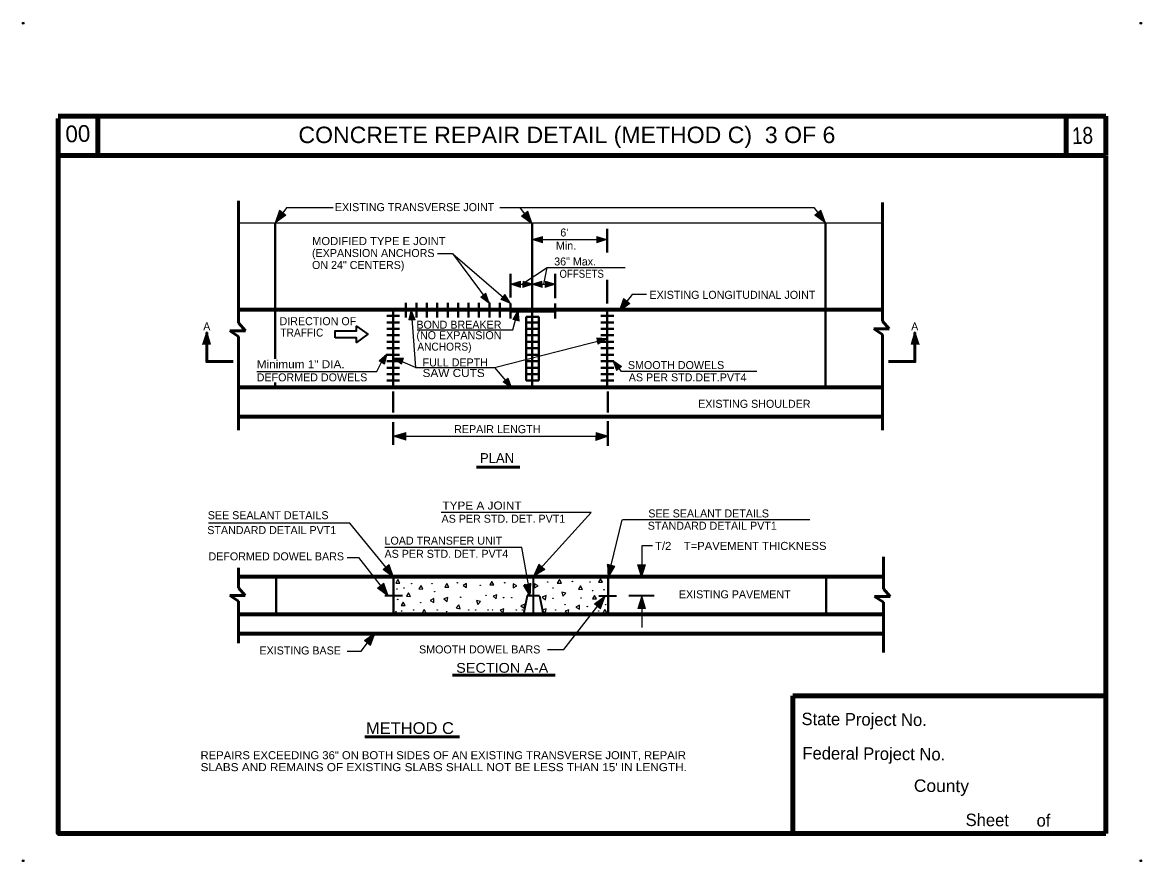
# Model space of a CAD drawing. Extents: x -14302 to -8703, y -63412 to -56618.
# Drawn here: x -14302 to -12708, y -63412 to -62217 of the extents above; entities that cross this region are included whole.
import ezdxf
from ezdxf.enums import TextEntityAlignment as Align

# ---------------------------------------------------------------- set-up
doc = ezdxf.new("R2010")
doc.units = 0
doc.header["$LTSCALE"] = 4.6
doc.header["$PDMODE"] = 32
doc.header["$PDSIZE"] = 2.3
doc.layers.add('1', color=7, linetype='Continuous', lineweight=25)
doc.layers.add('3', color=7, linetype='Continuous', lineweight=40)

msp = doc.modelspace()

# ---------------------------------------------------------------- hatches: boundary and pattern name
at = {"layer": '1'}
for points in [[(-13941.92, -62502.1), (-13935.48, -62484.18), (-13926.72, -62491.24)], [(-13158.04, -62502.1), (-13164.46, -62484.18), (-13173.24, -62491.24)], [(-13575.54, -62503.36), (-13581.98, -62485.44), (-13590.74, -62492.48)], [(-13575.54, -62525.84), (-13561.08, -62530.62), (-13561.2, -62521.62)], [(-13469.34, -62525.84), (-13483.82, -62530.62), (-13483.7, -62521.62)], [(-13606.78, -62589.6), (-13592.32, -62594.38), (-13592.46, -62585.38)], [(-13574.42, -62589.6), (-13588.88, -62594.38), (-13588.76, -62585.38)], [(-13576.1, -62589.36), (-13561.62, -62594.12), (-13561.74, -62585.12)], [(-13542.62, -62589.36), (-13557.08, -62594.12), (-13556.96, -62585.12)], [(-13636.78, -62616.56), (-13641.92, -62602.22), (-13648.94, -62607.86)], [(-13606.52, -62617.14), (-13614.46, -62604.14), (-13620.18, -62611.08)], [(-13451.86, -62627.98), (-13445.42, -62610.06), (-13436.66, -62617.12)], [(-13748.1, -62625.84), (-13742.56, -62640.02), (-13751.54, -62640.38)], [(-13595.58, -62626.92), (-13594.4, -62642.12), (-13603.1, -62639.84)], [(-14039.34, -62657.1), (-14045.32, -62675.18), (-14034.06, -62675.04)], [(-13030.6, -62657.1), (-13024.64, -62675.18), (-13035.88, -62675.04)], [(-13468.94, -62667.02), (-13482.08, -62674.72), (-13483.84, -62665.88)], [(-13782.48, -62688.64), (-13786.26, -62703.4), (-13793.78, -62698.44)], [(-13774.18, -62694.24), (-13762.1, -62703.52), (-13759.26, -62694.96)], [(-13460.78, -62698.14), (-13455.64, -62712.48), (-13448.62, -62706.84)], [(-13604.94, -62737.66), (-13609.86, -62723.24), (-13616.96, -62728.76)], [(-13773.78, -62805.84), (-13755.7, -62811.82), (-13755.86, -62800.56)], [(-13466.86, -62805.88), (-13484.94, -62811.86), (-13484.78, -62800.6)], [(-13773.1, -63006.8), (-13779.3, -62988.78), (-13788.16, -62995.72)], [(-13573.8, -63005.44), (-13566.14, -62988), (-13557.88, -62995.64)], [(-13467.66, -63007.04), (-13468.62, -62988.04), (-13457.8, -62991.16)], [(-13419.78, -63007.04), (-13425.74, -62988.96), (-13414.5, -62989.12)], [(-13780.82, -63033.24), (-13787.26, -63015.32), (-13796.02, -63022.36)], [(-13578.38, -63034.38), (-13577.54, -63015.36), (-13588.32, -63018.56)], [(-13471.86, -63033.72), (-13478.28, -63051.64), (-13487.06, -63044.6)], [(-13419.34, -63033.36), (-13425.32, -63051.44), (-13414.06, -63051.28)], [(-13799.58, -63085.98), (-13806, -63103.9), (-13814.78, -63096.84)]]:
    msp.add_hatch(color=256, dxfattribs=at).paths.add_polyline_path(points)

# ---------------------------------------------------------------- linework, layer by layer
at = {"layer": '1', "lineweight": 100}
for p, q in [((-12758.62, -62350.1), (-14250.86, -62350.1)), ((-14194.62, -62353.6), (-14194.62, -62406.36)), ((-12814.88, -62350.1), (-12814.88, -62406.36)), ((-12758.62, -62350.1), (-12758.62, -62406.36)), ((-12814.88, -62406.36), (-14250.86, -62406.36)), ((-12758.62, -62406.36), (-12814.34, -62406.36)), ((-12758.62, -62407.1), (-12758.62, -63371.54)), ((-13606.78, -62626.72), (-13543.16, -62626.72)), ((-13204.34, -63175.84), (-12758.62, -63175.84)), ((-13204.34, -63175.84), (-13204.34, -63371.54)), ((-12758.62, -63371.54), (-13398.78, -63371.54))]:
    msp.add_line(p, q, dxfattribs=at)
at = {"layer": '1', "lineweight": 53}
for p, q in [((-13994.1, -62470.84), (-13994.1, -62644.72)), ((-13076.74, -62473.36), (-13076.74, -62641.98)), ((-13066.94, -62652.98), (-13076.74, -62641.98)), ((-14006.48, -62655.72), (-13984.32, -62655.72)), ((-13994.1, -62663.98), (-14006.48, -62655.72)), ((-13984.32, -62655.72), (-13994.1, -62644.72)), ((-13089.1, -62652.98), (-13066.94, -62652.98)), ((-13076.74, -62661.24), (-13089.1, -62652.98)), ((-13994.1, -62663.98), (-13994.1, -62797.36)), ((-13076.74, -62661.24), (-13076.74, -62797.36)), ((-13075.48, -62977.84), (-13075.48, -63023.24)), ((-13994.22, -62993.36), (-13994.22, -63021.72)), ((-13984.46, -63032.72), (-13994.22, -63021.72)), ((-13065.7, -63034.24), (-13075.48, -63023.24)), ((-14006.6, -63032.72), (-13984.46, -63032.72)), ((-13994.22, -63040.98), (-14006.6, -63032.72)), ((-13994.22, -63040.98), (-13994.22, -63100.84)), ((-13087.86, -63034.24), (-13065.7, -63034.24)), ((-13075.48, -63042.48), (-13087.86, -63034.24)), ((-13075.48, -63042.48), (-13075.48, -63113.98))]:
    msp.add_line(p, q, dxfattribs=at)
at = {"layer": '1'}
for p, q in [((-13994.1, -62502.1), (-13076.74, -62502.1)), ((-13689, -62545.58), (-13636.78, -62615.84)), ((-13688.54, -62546.18), (-13606.78, -62617.1)), ((-13590.6, -62589.6), (-13554.34, -62565.84)), ((-13559.34, -62589.6), (-13554.34, -62565.84)), ((-13554.34, -62565.84), (-13443.1, -62565.84)), ((-13606.86, -62589.6), (-13543.16, -62589.6)), ((-13629.34, -62708.36), (-13469.34, -62667.1)), ((-13796.86, -62713.64), (-13785.6, -62690.84)), ((-13741.86, -62708.36), (-13629.34, -62708.36)), ((-13629.34, -62708.36), (-13605.6, -62736.34)), ((-13773.78, -62805.84), (-13468.16, -62805.84)), ((-13467.66, -63007.04), (-13447.66, -62924.88)), ((-13180.18, -62924.88), (-13446.86, -62924.88)), ((-13419.34, -62962.1), (-13419.34, -63005.84)), ((-13404.34, -62962.1), (-13419.34, -62962.1)), ((-13590.6, -62964.6), (-13785.6, -62964.6)), ((-13578.1, -63033.36), (-13590.6, -62964.6)), ((-13632.82, -63013.16), (-13633.1, -63013.5)), ((-13419.34, -63034.6), (-13419.34, -63078.36)), ((-13465.84, -63059.32), (-13465.22, -63059.68)), ((-13413.34, -63059.32), (-13412.7, -63059.68))]:
    msp.add_line(p, q, dxfattribs=at)
at = {"layer": '1', "lineweight": 40}
for p, q in [((-13584.34, -62635.94), (-13584.34, -62726.82)), ((-13566.34, -62635.94), (-13566.34, -62726.82))]:
    msp.add_line(p, q, dxfattribs=at)
at = {"layer": '1', "lineweight": 35}
for p, q in [((-13574.3, -63005.8), (-13574.3, -63058.36)), ((-13760.6, -63033.36), (-13785.6, -63033.36)), ((-13565.08, -63033.36), (-13560.08, -63059.26)), ((-13480.6, -63033.36), (-13455.6, -63033.36)), ((-13401.86, -63033.36), (-13438.1, -63033.36))]:
    msp.add_line(p, q, dxfattribs=at)
at = {"layer": '1', "lineweight": 100}
msp.add_lwpolyline([(-14250.86, -62353.6), (-14250.86, -63371.54), (-12760.1, -63371.54)], dxfattribs=at)
at = {"layer": '1', "lineweight": 13}
for points in [[(-13941.92, -62502.1), (-13935.48, -62484.18), (-13926.72, -62491.24)], [(-13158.04, -62502.1), (-13164.46, -62484.18), (-13173.24, -62491.24)], [(-13575.54, -62503.36), (-13581.98, -62485.44), (-13590.74, -62492.48)], [(-13575.54, -62525.84), (-13561.08, -62530.62), (-13561.2, -62521.62)], [(-13469.34, -62525.84), (-13483.82, -62530.62), (-13483.7, -62521.62)], [(-13606.78, -62589.6), (-13592.32, -62594.38), (-13592.46, -62585.38)], [(-13574.42, -62589.6), (-13588.88, -62594.38), (-13588.76, -62585.38)], [(-13576.1, -62589.36), (-13561.62, -62594.12), (-13561.74, -62585.12)], [(-13542.62, -62589.36), (-13557.08, -62594.12), (-13556.96, -62585.12)], [(-13636.78, -62616.56), (-13641.92, -62602.22), (-13648.94, -62607.86)], [(-13606.52, -62617.14), (-13614.46, -62604.14), (-13620.18, -62611.08)], [(-13451.86, -62627.98), (-13445.42, -62610.06), (-13436.66, -62617.12)], [(-13748.1, -62625.84), (-13742.56, -62640.02), (-13751.54, -62640.38)], [(-13595.58, -62626.92), (-13594.4, -62642.12), (-13603.1, -62639.84)], [(-14039.34, -62657.1), (-14045.32, -62675.18), (-14034.06, -62675.04)], [(-13030.6, -62657.1), (-13024.64, -62675.18), (-13035.88, -62675.04)], [(-13468.94, -62667.02), (-13482.08, -62674.72), (-13483.84, -62665.88)], [(-13782.48, -62688.64), (-13786.26, -62703.4), (-13793.78, -62698.44)], [(-13774.18, -62694.24), (-13762.1, -62703.52), (-13759.26, -62694.96)], [(-13460.78, -62698.14), (-13455.64, -62712.48), (-13448.62, -62706.84)], [(-13604.94, -62737.66), (-13609.86, -62723.24), (-13616.96, -62728.76)], [(-13773.78, -62805.84), (-13755.7, -62811.82), (-13755.86, -62800.56)], [(-13466.86, -62805.88), (-13484.94, -62811.86), (-13484.78, -62800.6)], [(-13773.1, -63006.8), (-13779.3, -62988.78), (-13788.16, -62995.72)], [(-13573.8, -63005.44), (-13566.14, -62988), (-13557.88, -62995.64)], [(-13467.66, -63007.04), (-13468.62, -62988.04), (-13457.8, -62991.16)], [(-13419.78, -63007.04), (-13425.74, -62988.96), (-13414.5, -62989.12)], [(-13780.82, -63033.24), (-13787.26, -63015.32), (-13796.02, -63022.36)], [(-13578.38, -63034.38), (-13577.54, -63015.36), (-13588.32, -63018.56)], [(-13471.86, -63033.72), (-13478.28, -63051.64), (-13487.06, -63044.6)], [(-13419.34, -63033.36), (-13425.32, -63051.44), (-13414.06, -63051.28)], [(-13799.58, -63085.98), (-13806, -63103.9), (-13814.78, -63096.84)]]:
    msp.add_lwpolyline(points, close=True, dxfattribs=at)
at = {"layer": '1'}
for points in [[(-13575.6, -62525.84), (-13468.78, -62525.84), (-13470.6, -62525.84)], [(-13748.1, -62625.84), (-13741.86, -62708.36), (-13773.78, -62694.46)], [(-13739.34, -62654.6), (-13603.1, -62654.6), (-13595.6, -62626.72)], [(-13574.3, -63005.8), (-13491.86, -62914.6), (-13705.6, -62914.6)], [(-13773.1, -63005.8), (-13835.6, -62929.6), (-14036.86, -62929.6)]]:
    msp.add_lwpolyline(points, dxfattribs=at)
at = {"layer": '1', "lineweight": 53}
for points in [[(-14001.86, -62699.6), (-14039.34, -62699.6), (-14039.34, -62658.36)], [(-13068.1, -62699.6), (-13030.6, -62699.6), (-13030.6, -62658.36)]]:
    msp.add_lwpolyline(points, dxfattribs=at)
at = {"layer": '1', "lineweight": 35}
msp.add_lwpolyline([(-13856.4, -62665.8), (-13856.4, -62655.88), (-13825.98, -62655.88), (-13825.98, -62649.38), (-13809.78, -62660.84), (-13825.98, -62672.3), (-13825.98, -62665.8)], close=True, dxfattribs=at)
at = {"layer": '1'}
for points in [[(-13764.1, -63015.24), (-13767.02, -63010.18), (-13769.94, -63015.2)], [(-13534.1, -63015.24), (-13537.02, -63010.18), (-13539.94, -63015.2)], [(-13475.34, -63013.98), (-13478.28, -63008.92), (-13481.18, -63013.94)], [(-13731.46, -63023.8), (-13733.92, -63018.5), (-13737.26, -63023.26)], [(-13694.54, -63020.96), (-13697.46, -63015.9), (-13700.38, -63020.92)], [(-13669.06, -63021.34), (-13669.06, -63015.52), (-13674.1, -63018.42)], [(-13630.34, -63017.72), (-13633.28, -63012.68), (-13636.18, -63017.68)], [(-13597.74, -63019.12), (-13602.78, -63016.2), (-13602.78, -63022.04)], [(-13567.32, -63018.9), (-13572.36, -63015.98), (-13572.36, -63021.8)], [(-13504.1, -63023.98), (-13507.02, -63018.92), (-13509.94, -63023.94)], [(-13756.5, -63047.16), (-13759.42, -63042.12), (-13762.34, -63047.14)], [(-13749.1, -63033.98), (-13752.02, -63028.92), (-13754.94, -63033.94)], [(-13715.82, -63042.94), (-13715.82, -63037.12), (-13720.86, -63040.02)], [(-13696.9, -63041.2), (-13695.9, -63035.48), (-13701.36, -63037.46)], [(-13649.18, -63041.44), (-13654.82, -63039.94), (-13653.32, -63045.56)], [(-13626.9, -63037.44), (-13625.9, -63031.72), (-13631.36, -63033.72)], [(-13556.9, -63038.7), (-13555.9, -63032.98), (-13561.36, -63034.96)], [(-13527.7, -63029.62), (-13533.34, -63028.12), (-13531.82, -63033.72)], [(-13484.1, -63037.72), (-13487.02, -63032.68), (-13489.94, -63037.68)], [(-13726.6, -63057.72), (-13729.54, -63052.68), (-13732.44, -63057.68)], [(-13678.38, -63051.52), (-13680.38, -63046.04), (-13684.1, -63050.5)], [(-13616.9, -63057.44), (-13615.9, -63051.72), (-13621.36, -63053.72)], [(-13587.34, -63051), (-13586.34, -63045.28), (-13591.8, -63047.24)], [(-13556.9, -63057.44), (-13555.9, -63051.72), (-13561.36, -63053.72)], [(-13524.4, -63058.7), (-13523.38, -63052.98), (-13528.86, -63054.96)], [(-13508.3, -63052.32), (-13508.3, -63046.48), (-13513.34, -63049.4)], [(-13469.1, -63057.72), (-13472.02, -63052.68), (-13474.94, -63057.68)]]:
    msp.add_lwpolyline(points, close=True, dxfattribs=at)
at = {"layer": '1', "lineweight": 35}
msp.add_lwpolyline([(-13565.08, -63033.36), (-13583.1, -63033.36), (-13588.1, -63059.26)], dxfattribs=at)
at = {"layer": '1'}
for centre, radius in [((-13468.379, -62989.217), 0.126), ((-13768.503, -63023.431), 0.324), ((-13758.503, -63022.181), 0.324), ((-13747.253, -63015.931), 0.324), ((-13718.503, -63015.931), 0.324), ((-13682.253, -63014.681), 0.324), ((-13649.753, -63018.431), 0.324), ((-13614.753, -63014.681), 0.324), ((-13586.003, -63017.181), 0.324), ((-13553.503, -63013.431), 0.324), ((-13546.003, -63022.181), 0.324), ((-13518.375, -63012.788), 0.324), ((-13493.503, -63013.431), 0.324), ((-13489.753, -63025.931), 0.324), ((-13473.503, -63024.681), 0.324), ((-13767.253, -63038.431), 0.324), ((-13714.753, -63027.181), 0.324), ((-13677.633, -63035.178), 0.324), ((-13641.374, -63032.388), 0.324), ((-13616.554, -63035.659), 0.324), ((-13604.753, -63035.931), 0.324), ((-13546.275, -63036.773), 0.324), ((-13506.113, -63036.21), 0.324), ((-13769.753, -63055.931), 0.324), ((-13761.861, -63054.708), 0.324), ((-13744.753, -63053.431), 0.324), ((-13734.535, -63042.996), 0.324), ((-13711.003, -63053.431), 0.324), ((-13697.714, -63055.821), 0.324), ((-13666.003, -63053.431), 0.324), ((-13656.003, -63053.431), 0.324), ((-13638.503, -63053.431), 0.324), ((-13632.253, -63053.431), 0.324), ((-13598.503, -63053.431), 0.324), ((-13589.753, -63053.431), 0.324), ((-13542.253, -63053.431), 0.324), ((-13528.984, -63045.694), 0.324), ((-13497.253, -63048.431), 0.324), ((-13481.003, -63054.681), 0.324), ((-13471.003, -63045.931), 0.324)]:
    msp.add_circle(centre, radius, dxfattribs=at)
at = {"layer": '1', "lineweight": 35}
msp.add_circle((-13581.409, -63031.744), 0.324, dxfattribs=at)
at = {"layer": '1'}
for p in [(-14300.8, -62217.9), (-12708.7, -62217.9), (-14300.8, -63410.5), (-12708.7, -63410.5)]:
    msp.add_point(p, dxfattribs=at)
at = {"layer": '3', "lineweight": 25}
for p, q in [((-13925, -62480.36), (-13941.92, -62502.1)), ((-13925, -62480.36), (-13859.34, -62480.36)), ((-13621.86, -62480.36), (-13174.26, -62480.36)), ((-13592.84, -62481.12), (-13575.54, -62503.36)), ((-13174.26, -62480.36), (-13159.3, -62499.6)), ((-13710.6, -62545.58), (-13689, -62545.58)), ((-13433.46, -62604.32), (-13450.48, -62626.22)), ((-13413.1, -62604.32), (-13433.46, -62604.32)), ((-13968.1, -62713.64), (-13796.86, -62713.64)), ((-13839.34, -62978.64), (-13822.96, -62978.64)), ((-13822.96, -62978.64), (-13780.92, -63032.68)), ((-13530.46, -63109.44), (-13471.98, -63034.24)), ((-13819.34, -63111.84), (-13799.66, -63086.52)), ((-13839.34, -63111.84), (-13819, -63111.84)), ((-13554.02, -63109.44), (-13530.46, -63109.44))]:
    msp.add_line(p, q, dxfattribs=at)
at = {"layer": '3'}
for p, q in [((-13941.86, -62502.1), (-13941.86, -62695.84)), ((-13575.54, -62503.36), (-13575.54, -62736.34)), ((-13468.78, -62510.84), (-13468.78, -62544.6)), ((-13158.1, -62502.1), (-13158.1, -62736.34)), ((-13606.78, -62574.6), (-13606.78, -62608.36)), ((-13543.16, -62574.6), (-13543.16, -62609.6)), ((-13468.78, -62583.36), (-13468.78, -62617.1)), ((-13773.78, -62625.48), (-13773.78, -62736.34)), ((-13755.6, -62615.84), (-13755.6, -62637.1)), ((-13740.74, -62615.84), (-13740.74, -62637.1)), ((-13725.86, -62615.84), (-13725.86, -62637.1)), ((-13710.98, -62615.84), (-13710.98, -62637.1)), ((-13696.1, -62615.84), (-13696.1, -62637.1)), ((-13681.22, -62615.84), (-13681.22, -62637.1)), ((-13666.34, -62615.84), (-13666.34, -62637.1)), ((-13651.48, -62615.84), (-13651.48, -62637.1)), ((-13636.6, -62615.84), (-13636.6, -62637.1)), ((-13621.74, -62615.84), (-13621.74, -62637.1)), ((-13606.78, -62617.1), (-13606.78, -62638.36)), ((-13543.16, -62617.1), (-13543.16, -62638.36)), ((-13468.78, -62624.6), (-13468.78, -62736.34)), ((-13783, -62634.7), (-13764.58, -62634.7)), ((-13783, -62643.92), (-13764.58, -62643.92)), ((-13566.34, -62635.94), (-13584.34, -62635.94)), ((-13566.34, -62643.92), (-13584.12, -62643.92)), ((-13478, -62634.7), (-13459.58, -62634.7)), ((-13478, -62643.92), (-13459.58, -62643.92)), ((-13783, -62653.12), (-13764.58, -62653.12)), ((-13566.34, -62653.12), (-13584.12, -62653.12)), ((-13478, -62653.12), (-13459.58, -62653.12)), ((-13783, -62662.32), (-13764.58, -62662.32)), ((-13783, -62671.54), (-13764.58, -62671.54)), ((-13566.34, -62662.32), (-13584.12, -62662.32)), ((-13566.34, -62671.54), (-13584.12, -62671.54)), ((-13478, -62662.32), (-13459.58, -62662.32)), ((-13478, -62671.54), (-13459.58, -62671.54)), ((-13783, -62680.76), (-13764.58, -62680.76)), ((-13783, -62689.96), (-13764.58, -62689.96)), ((-13566.34, -62680.76), (-13584.12, -62680.76)), ((-13566.34, -62689.96), (-13584.12, -62689.96)), ((-13478, -62680.76), (-13459.58, -62680.76)), ((-13478, -62689.96), (-13459.58, -62689.96)), ((-13783, -62699.18), (-13764.58, -62699.18)), ((-13566.34, -62699.18), (-13584.12, -62699.18)), ((-13478, -62699.18), (-13459.58, -62699.18)), ((-13783, -62708.4), (-13764.58, -62708.4)), ((-13783, -62717.6), (-13764.58, -62717.6)), ((-13566.34, -62708.4), (-13584.12, -62708.4)), ((-13566.34, -62717.6), (-13584.12, -62717.6)), ((-13478, -62708.4), (-13459.58, -62708.4)), ((-13478, -62717.6), (-13459.58, -62717.6)), ((-13941.86, -62729.6), (-13941.86, -62736.34)), ((-13783, -62726.82), (-13764.58, -62726.82)), ((-13566.34, -62726.82), (-13584.12, -62726.82)), ((-13478, -62726.82), (-13459.58, -62726.82)), ((-13773.78, -62742.1), (-13773.78, -62772.1)), ((-13468.16, -62742.1), (-13468.16, -62772.1)), ((-13773.78, -62785.84), (-13773.78, -62818.36)), ((-13468.16, -62784.6), (-13468.16, -62819.6)), ((-13940.6, -63005.8), (-13940.6, -63059.26)), ((-13773.1, -63005.8), (-13773.1, -63059.26)), ((-13467.66, -63007.04), (-13467.66, -63060.5)), ((-13156.86, -63005.8), (-13156.86, -63059.26))]:
    msp.add_line(p, q, dxfattribs=at)
at = {"layer": '3', "lineweight": 70}
for p, q in [((-13994.1, -62625.48), (-13076.74, -62625.48)), ((-13994.1, -62736.34), (-13076.74, -62736.34)), ((-13994.1, -62778.1), (-13076.74, -62778.1)), ((-13994.22, -63005.8), (-13075.48, -63005.8)), ((-13994.22, -63059.26), (-13075.48, -63059.26)), ((-13994.22, -63086.76), (-13075.48, -63086.76))]:
    msp.add_line(p, q, dxfattribs=at)
at = {"layer": '3', "lineweight": 53}
for p, q in [((-13655.26, -62850.16), (-13593.1, -62850.16)), ((-13689.02, -63146.42), (-13543.1, -63146.42)), ((-13814.02, -63233.92), (-13679.34, -63233.92))]:
    msp.add_line(p, q, dxfattribs=at)
at = {"layer": '3', "lineweight": 25}
msp.add_lwpolyline([(-13255.6, -62713.64), (-13448.6, -62713.64), (-13459.78, -62699.24)], dxfattribs=at)

# ---------------------------------------------------------------- texts
at = {"layer": '1'}
for s, height, rotation, p in [('00', 23.78, 2.121, (-14240.16, -62387.74)), ('State Project No.', 17.66, 359.537, (-13192.08, -63217.24)), ('Federal Project No.', 17.66, 359.537, (-13190.82, -63265.98)), ('Sheet      of', 17.66, 359.537, (-12958.32, -63360.98))]:
    msp.add_text(s, height=height, rotation=rotation, dxfattribs=at).set_placement(p)
for s, height, rotation, width, p in [('18', 23.78, 2.121, 0.85, (-12806.42, -62390.24)), ('County', 17.66, 359.537, 1.05, (-13032.08, -63312.24))]:
    msp.add_text(s, height=height, rotation=rotation, dxfattribs=dict(at, width=width)).set_placement(p)
at = {"layer": '3', "width": 1.05}
msp.add_text('CONCRETE REPAIR DETAIL (METHOD C)  3 OF 6', height=23.4, dxfattribs=at).set_placement((-13526.285, -62388.58), align=Align.CENTER)
at = {"layer": '3'}
for s, height, p in [('EXISTING TRANSVERSE JOINT', 11.4, (-13856.76, -62485.52)), ("6'", 11.4, (-13535.62, -62521.62)), ('Min.', 11.4, (-13541.86, -62540.36)), ('(EXPANSION ANCHORS', 11.4, (-13889.36, -62550.84)), ('ON 24" CENTERS)', 11.4, (-13889.36, -62567.86)), ('36" Max.', 11.4, (-13544.36, -62562.86)), ('EXISTING LONGITUDINAL JOINT', 11.4, (-13408.62, -62610.36)), ('A', 11.4, (-14044.36, -62655.36)), ('DIRECTION OF', 11.4, (-13935.62, -62647.86)), ('BOND BREAKER', 11.4, (-13740.62, -62652.86)), ('A', 11.4, (-13035.86, -62655.36)), ('(NO EXPANSION', 11.4, (-13740.62, -62667.86)), ('FULL DEPTH', 11.4, (-13731.86, -62706.62)), ('SMOOTH DOWELS', 11.4, (-13439.36, -62710.36)), ('DEFORMED DOWELS', 11.4, (-13968.12, -62727.86)), ('AS PER STD.DET.PVT4', 11.4, (-13438.12, -62727.86)), ('EXISTING SHOULDER', 11.4, (-13339.26, -62765.52)), ('REPAIR LENGTH', 11.4, (-13686.86, -62801.62)), ('PLAN', 13.95, (-13650.16, -62844.02)), ('SEE SEALANT DETAILS', 11.4, (-14037.84, -62924.12)), ('SEE SEALANT DETAILS', 11.4, (-13410.34, -62921.62)), ('AS PER STD. DET. PVT1', 11.4, (-13704.82, -62929.12)), ('STANDARD DETAIL PVT1', 11.4, (-13411.08, -62939.12)), ('STANDARD DETAIL PVT1', 11.4, (-14038.58, -62945.36)), ('LOAD TRANSFER UNIT', 11.4, (-13786.08, -62960.36)), ('DEFORMED DOWEL BARS', 11.4, (-14036.86, -62982.74)), ('AS PER STD. DET. PVT4', 11.4, (-13786.08, -62979.12)), ('EXISTING PAVEMENT', 11.4, (-13366.76, -63036.76)), ('EXISTING BASE', 11.4, (-13964.26, -63116.76)), ('SMOOTH DOWEL BARS', 11.4, (-13736.86, -63115.24))]:
    msp.add_text(s, height=height, dxfattribs=at).set_placement(p)
for s, height, width, p in [('MODIFIED TYPE E JOINT', 11.4, 1.05, (-13889.36, -62533.82)), ('OFFSETS', 11.4, 0.9, (-13536.86, -62580.36)), ('TRAFFIC', 11.4, 0.95, (-13934.36, -62664.12)), ('ANCHORS)', 11.4, 0.95, (-13739.36, -62684.12)), ('Minimum 1" DIA.', 11.4, 1.1, (-13968.12, -62709.12)), ('SAW CUTS', 11.4, 1.1, (-13731.86, -62721.62)), ('TYPE A JOINT', 11.4, 1.1, (-13703.58, -62910.36)), ('T/2    T=PAVEMENT THICKNESS', 11.4, 1.05, (-13400.62, -62967.86)), ('SECTION A-A', 13.95, 1.1, (-13683.92, -63142.76)), ('METHOD C', 16.74, 1.05, (-13812.58, -63229.9)), ('REPAIRS EXCEEDING 36" ON BOTH SIDES OF AN EXISTING TRANSVERSE JOINT, REPAIR ', 11.4, 1.05, (-14048.12, -63265.84)), ("SLABS AND REMAINS OF EXISTING SLABS SHALL NOT BE LESS THAN 15' IN LENGTH.", 11.4, 1.1, (-14048.12, -63282.86))]:
    msp.add_text(s, height=height, dxfattribs=dict(at, width=width)).set_placement(p)

doc.saveas('drawing.dxf')
